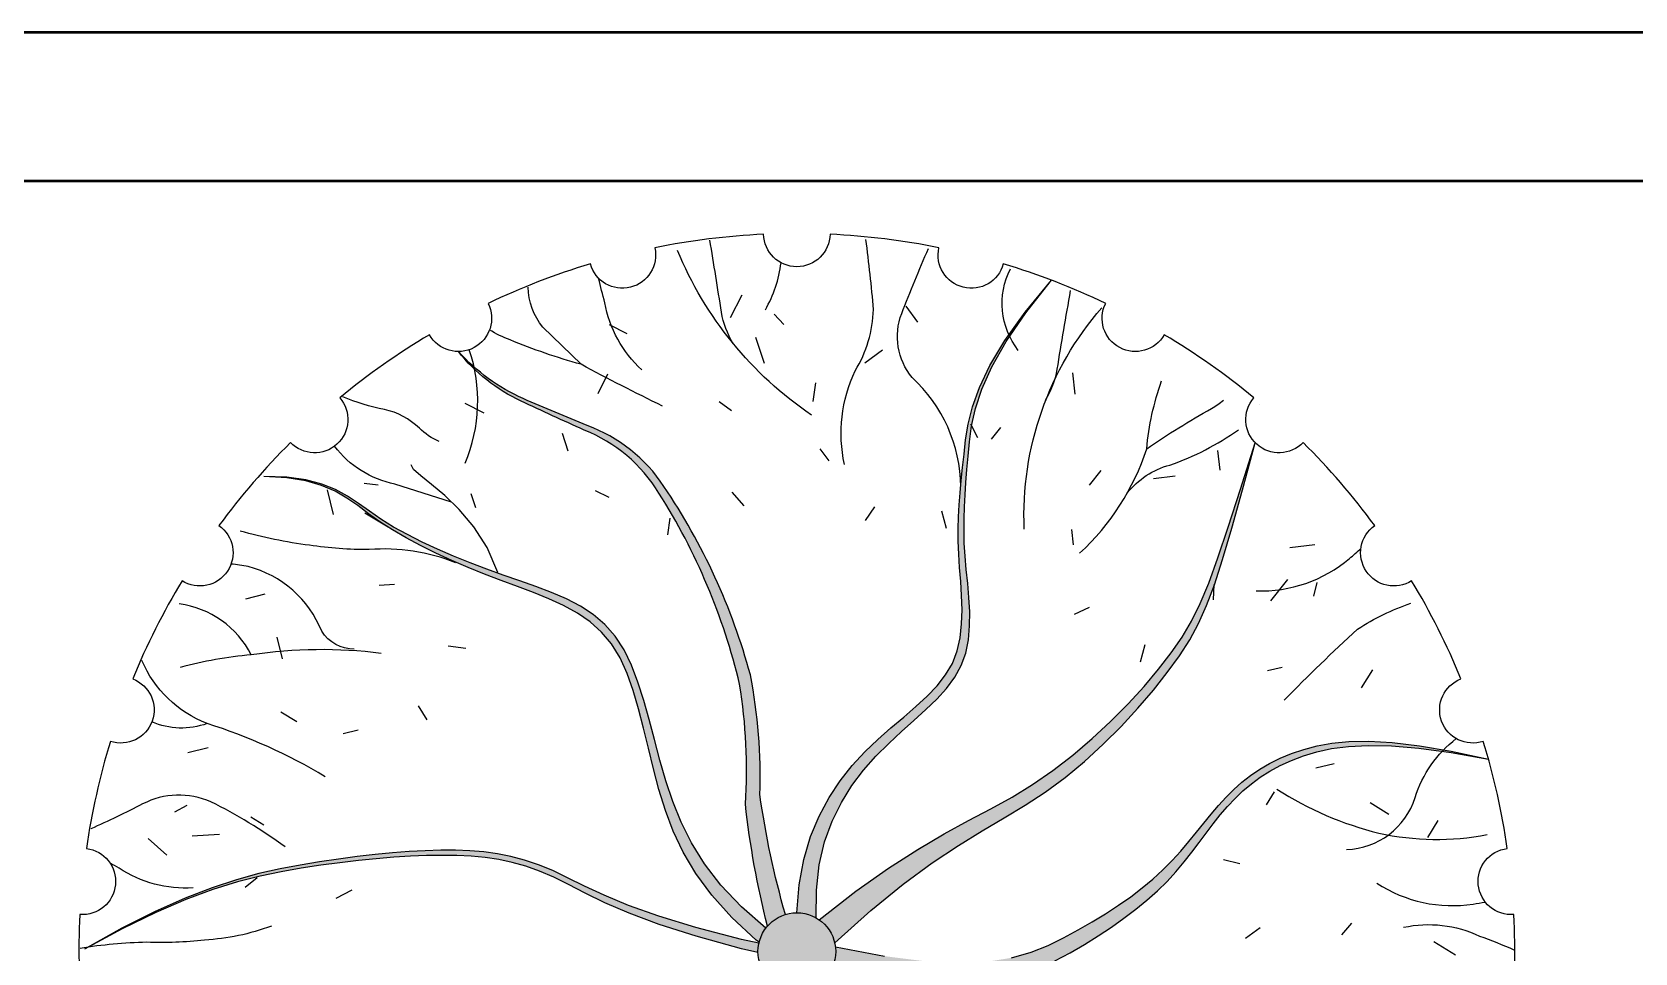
# Model space of a CAD drawing. Header units: millimetres. Extents: x 44692 to 659456, y -26273 to 96111.
# Drawn here: x 271533 to 274226, y 34957 to 36504 of the extents above; entities that cross this region are included whole.
import ezdxf

# ---------------------------------------------------------------- set-up
doc = ezdxf.new("R2010")
doc.units = ezdxf.units.MM
doc.header["$LTSCALE"] = 100
doc.layers.add('Paredes', color=7, linetype='Continuous', lineweight=50)
doc.layers.add('Tree', color=7, linetype='Continuous')

msp = doc.modelspace()

# ---------------------------------------------------------------- hatches: boundary and pattern name
at = {"layer": 'Tree', "true_color": 0x58ba48}
h = msp.add_hatch(color=85, dxfattribs=at)
h.dxf.hatch_style = 1
h.paths.add_polyline_path([(272855.2475082029, 35105.26950295296), (272864.2795667919, 35143.74504376404), (272876.8403077114, 35178.57931501931), (272892.3386624343, 35210.09318916866), (272910.1835624332, 35238.60753866212), (272929.7839391811, 35264.44323594968), (272950.5487241504, 35287.92115348129), (272971.8990935212, 35309.38294720245), (272993.305202301, 35329.25340704102), (273014.2494502047, 35347.9781064206), (273034.2142369466, 35366.00261876465), (273052.6819622415, 35383.77251749668), (273069.135025804, 35401.73337604017), (273083.055827349, 35420.33076781865), (273093.9267665911, 35440.0102662555), (273101.4085278315, 35461.08836994528), (273105.8749337185, 35483.36527816585), (273107.8780914863, 35506.51211536619), (273107.9701083697, 35530.20000599514), (273106.7030916039, 35554.10007450159), (273104.6291484234, 35577.88344533444), (273102.3003860627, 35601.22124294261), (273100.2689117566, 35623.7845917749), (273098.9780039416, 35645.35203128187), (273098.4356258613, 35666.13176092054), (273098.5409119612, 35686.43939514947), (273099.1929966862, 35706.59054842735), (273100.2910144822, 35726.90083521269), (273101.7340997942, 35747.68586996423), (273103.4213870676, 35769.26126714048), (273105.2520107477, 35791.94264120012), (273107.3839246593, 35816.11640893857), (273111.0103601443, 35842.45219649871), (273117.5833679234, 35871.69043236036), (273128.5549987177, 35904.57154500315), (273145.3773032484, 35941.83596290689), (273169.5023322363, 35984.22411455127), (273202.3821364027, 36032.47642841598), (273245.4687664686, 36087.33333298084), (273201.1190192266, 36033.49247871157), (273167.1268176446, 35986.01724783336), (273142.023297199, 35944.2011542242), (273124.3395933658, 35907.33771176203), (273112.606841621, 35874.7204343249), (273105.3561774407, 35845.64283579079), (273101.1187363013, 35819.39843003781), (273098.4256536785, 35795.28073094384), (273096.0684598263, 35772.64802122013), (273093.8802641093, 35751.11765891107), (273091.9545706696, 35730.37177089402), (273090.3848836492, 35710.09248404657), (273089.2647071901, 35689.96192524617), (273088.6875454343, 35669.66222137026), (273088.7469025245, 35648.8754992965), (273089.5362826022, 35627.28388590224), (273091.0428864839, 35604.67942299932), (273092.8287016819, 35581.2938121369), (273094.3494123821, 35557.46866979828), (273095.0607027715, 35533.54561246691), (273094.4182570359, 35509.86625662616), (273091.8777593618, 35486.77221875941), (273086.8948939356, 35464.60511535014), (273078.9253449436, 35443.70656288164), (273067.600033605, 35424.28499492693), (273053.2508292713, 35406.01611341753), (273036.3848383267, 35388.44243737431), (273017.5091671555, 35371.1064858184), (272997.1309221418, 35353.55077777074), (272975.75720967, 35335.31783225234), (272953.8951361246, 35315.95016828424), (272932.0518078895, 35294.99030488745), (272910.7318461901, 35271.99973910687), (272890.4299316142, 35246.61588008393), (272871.6382595908, 35218.49511498346), (272854.849025549, 35187.29383097064), (272840.5544249178, 35152.66841521062), (272829.2466531263, 35114.27525486842), (272821.4179056029, 35071.77073710924), (272817.5603777771, 35024.8112490981, -0.1312463325135342), (272850.1337121256, 35016.11112286343), (272850.3352004719, 35062.83182013608)])
h = msp.add_hatch(color=85, dxfattribs=at)
h.dxf.hatch_style = 1
h.paths.add_polyline_path([(272768.2213793891, 35002.30131230673, -0.140019061588322), (272798.2805671432, 35021.9014623588, -0.0340435231405072), (272755.3473297273, 35223.37358324617, 0.05762779572593946), (272739.4507484389, 35424.30215109142, 0.08307395437007058), (272594.059407777, 35741.03201303721, 0.16295893780334), (272465.2708874941, 35843.04347805513, -0.004167166116581813), (272357.6403031616, 35888.41353065566, -0.103299147914586), (272248.8277802327, 35967.49871635409, 0.116597600692826), (272354.1638413068, 35884.27656301608, 0.00416716611644378), (272460.3327421832, 35835.58417302999, -0.1629589378028835), (272585.8894295813, 35729.62031031634, -0.0830739543700715), (272721.3692983294, 35408.52584983523, -0.05762779572593858), (272731.0150522551, 35207.20036683761, 0.03441688328855973)])
h = msp.add_hatch(color=85, dxfattribs=at)
h.dxf.hatch_style = 1
edge = h.paths.add_edge_path()
edge.add_line((272942.0302558142, 35028.72572393145), (272996.327174624, 35072.94925124152))
edge.add_line((272996.327174624, 35072.94925124153), (273045.0005209302, 35108.7083231463))
edge.add_line((273045.0005209302, 35108.7083231463), (273088.9347124617, 35137.91282092488))
edge.add_line((273088.9347124617, 35137.91282092488), (273129.0141669484, 35162.47262585642))
edge.add_line((273129.0141669484, 35162.47262585642), (273166.1233021201, 35184.29761922005))
edge.add_line((273166.1233021201, 35184.29761922004), (273201.1465357055, 35205.29768229505))
edge.add_line((273201.1465357055, 35205.29768229506), (273234.9682854343, 35227.38269636037))
edge.add_line((273234.9682854343, 35227.38269636037), (273268.2620656223, 35252.04120536603))
edge.add_line((273268.2620656223, 35252.04120536603), (273300.8577769252, 35279.07640394475))
edge.add_line((273300.8577769252, 35279.07640394475), (273332.3744165843, 35307.8701494004))
edge.add_line((273332.3744165842, 35307.8701494004), (273362.430981842, 35337.80429903645))
edge.add_line((273362.430981842, 35337.80429903645), (273390.6464699396, 35368.26071015662))
edge.add_line((273390.6464699396, 35368.26071015661), (273416.6398781193, 35398.62124006451))
edge.add_line((273416.6398781193, 35398.62124006452), (273440.0302036221, 35428.26774606383))
edge.add_line((273440.0302036221, 35428.26774606382), (273460.4364436905, 35456.58208545815))
edge.add_line((273460.4364436905, 35456.58208545815), (273477.732875459, 35483.53840124037))
edge.add_line((273477.732875459, 35483.53840124037), (273492.8148956344, 35511.47997916143))
edge.add_line((273492.8148956344, 35511.47997916144), (273506.8331808175, 35543.34239066098))
edge.add_line((273506.8331808175, 35543.34239066098), (273520.9384076085, 35582.06120717922))
edge.add_line((273520.9384076086, 35582.06120717922), (273536.2812526075, 35630.57200015605))
edge.add_line((273536.2812526075, 35630.57200015605), (273554.0123924151, 35691.81034103148))
edge.add_line((273554.0123924151, 35691.81034103148), (273575.2825036312, 35768.7118012455))
edge.add_line((273575.2825036312, 35768.7118012455), (273587.6935238681, 35814.3691702639))
edge.add_line((273587.6935238681, 35814.3691702639), (273572.0759051672, 35769.64181150767))
edge.add_line((273572.0759051672, 35769.64181150767), (273548.2238900531, 35693.50158830599))
edge.add_line((273548.2238900531, 35693.50158830598), (273528.4371742557, 35632.89619588911))
edge.add_line((273528.4371742557, 35632.89619588912), (273511.4667145152, 35584.93054751347))
edge.add_line((273511.4667145152, 35584.93054751347), (273496.0634675724, 35546.70955643498))
edge.add_line((273496.0634675724, 35546.70955643497), (273480.9783901685, 35515.33813590999))
edge.add_line((273480.9783901685, 35515.33813591), (273464.9624390434, 35487.92119919474))
edge.add_line((273464.9624390434, 35487.92119919474), (273446.7665709379, 35461.56365954541))
edge.add_line((273446.7665709379, 35461.56365954541), (273425.4168559482, 35433.95376785925))
edge.add_line((273425.4168559482, 35433.95376785925), (273401.0398175924, 35405.11312559705))
edge.add_line((273401.0398175924, 35405.11312559704), (273374.037092743, 35375.64667186089))
edge.add_line((273374.037092743, 35375.6466718609), (273344.8103182731, 35346.15934575281))
edge.add_line((273344.8103182731, 35346.15934575282), (273313.7611310559, 35317.25608637464))
edge.add_line((273313.761131056, 35317.25608637463), (273281.2911679649, 35289.54183282835))
edge.add_line((273281.2911679648, 35289.54183282835), (273247.8020658722, 35263.62152421606))
edge.add_line((273247.8020658722, 35263.62152421606), (273213.6954616516, 35240.10009963946))
edge.add_line((273213.6954616516, 35240.10009963946), (273179.1732940623, 35219.18009964105))
edge.add_line((273179.1732940623, 35219.18009964105), (273143.6387094063, 35199.45447052487))
edge.add_line((273143.6387094063, 35199.45447052487), (273106.2951558731, 35179.11376003507))
edge.add_line((273106.2951558732, 35179.11376003507), (273066.3460816516, 35157.98838246394))
edge.add_line((273066.3460816515, 35157.98838246394), (273020.1273283603, 35132.21689248266))
edge.add_line((273020.1273283603, 35132.21689248266), (272972.755370879, 35100.49304843062))
edge.add_line((272972.755370879, 35100.49304843062), (272918.2713907483, 35061.9381473531))
edge.add_line((272918.2713907483, 35061.9381473531), (272855.215600513, 35012.86694415981))
edge.add_arc((272817.5603777761, 34959.48378852868), 65.32746056987862, 12.953729119572586, 54.801756644549926, ccw=False)
edge.add_line((272881.2253467708, 34974.12785993693), (272942.0302558142, 35028.72572393146))
h = msp.add_hatch(color=85, dxfattribs=at)
h.dxf.hatch_style = 1
h.paths.add_polyline_path([(272724.437433363, 35034.75628282299), (272690.0811932307, 35071.15729525599), (272662.4336573472, 35106.92850765426), (272640.423737863, 35142.21518734781), (272622.9803469288, 35177.16260166646), (272609.0323966956, 35211.91601794009), (272597.5087993135, 35246.62070349846), (272587.4329454858, 35281.32347321717), (272578.2061401268, 35315.67733215311), (272569.3241667023, 35349.23683290857), (272560.2828086797, 35381.55652808594), (272550.577849525, 35412.19097028764), (272539.7050727048, 35440.69471211602), (272527.1602616858, 35466.62230617346), (272512.4391999344, 35489.52830506241), (272495.1715327439, 35509.12624347275), (272475.5223527139, 35525.76558444506), (272453.7906142711, 35539.95477310752), (272430.2752718418, 35552.20225458829), (272405.2752798527, 35563.01647401549), (272379.08959273, 35572.90587651735), (272352.0171649003, 35582.37890722197), (272324.3569507902, 35591.94401125748), (272296.4097474715, 35602.01790608955), (272268.4837225996, 35612.65039853346), (272240.8888864749, 35623.79956774194), (272213.935249398, 35635.4234928677), (272187.9328216695, 35647.48025306349), (272163.1916135902, 35659.92792748202), (272140.0216354607, 35672.72459527609), (272118.7328975814, 35685.82833559833), (272099.3786675314, 35699.12077745375), (272080.9852420019, 35712.17774925605), (272062.3221749634, 35724.4986292711), (272042.1590203849, 35735.58279576489), (272019.2653322367, 35744.9296270032), (271992.4106644882, 35752.03850125201), (271960.3645711094, 35756.40879677728), (271921.89660607, 35757.53989184481), (271960.329676627, 35755.54921410131), (271992.2700749767, 35750.4636917997), (272018.9591299962, 35742.75631772389), (272041.6381705618, 35732.90008465775), (272061.5485255504, 35721.36798538489), (272079.9315238389, 35708.63301268928), (272098.0284943045, 35695.16815935468), (272117.0807658234, 35681.44641816487), (272138.0712798271, 35667.87008976645), (272160.9494279646, 35654.55870625637), (272185.4062144394, 35641.56110759452), (272211.1326434552, 35628.92613374066), (272237.8197192154, 35616.70262465446), (272265.1584459232, 35604.93942029585), (272292.8398277824, 35593.68536062451), (272320.5548689963, 35582.98928560031), (272347.9943655871, 35572.80828925074), (272374.8482808518, 35562.73248187418), (272400.8063699052, 35552.26022783707), (272425.5583878631, 35540.88989150569), (272448.794089841, 35528.11983724625), (272470.2032309538, 35513.44842942504), (272489.4755663173, 35496.3740324084), (272506.3008510465, 35476.3950105625), (272520.5062223265, 35453.16567843729), (272532.4683456206, 35426.96415131749), (272542.7012684615, 35398.22449467145), (272551.7190383816, 35367.38077396737), (272560.035702914, 35334.86705467371), (272568.1653095912, 35301.11740225856), (272576.6219059458, 35266.56588219042), (272585.9195395107, 35231.64655993761), (272596.6645120812, 35196.69296125603), (272609.8321425017, 35161.63645305131), (272626.4900038803, 35126.30786251719), (272647.7056693243, 35090.53801684706), (272674.546711941, 35054.15774323457), (272708.0807048379, 35016.99786887306), (272749.3752211229, 34978.88922095601), (272754.1414433091, 34975.15911485085, -0.1007067667586986), (272765.3096514983, 34998.69524996215)])
h = msp.add_hatch(color=85, dxfattribs=at)
h.dxf.hatch_style = 1
h.paths.add_polyline_path([(273099.69343683, 34910.14434938136), (273149.0713292994, 34913.62589823896), (273189.4151402593, 34921.03988735421), (273222.7541525094, 34931.46400245168), (273251.1176488475, 34943.97592925579), (273276.5349120724, 34957.65335349109), (273300.6880823084, 34971.72863098755), (273323.8707289797, 34986.05279799539), (273346.0292788362, 35000.63156087056), (273367.1101586278, 35015.47062596845), (273387.0597951034, 35030.57569964484), (273405.8246150131, 35045.95248825553), (273423.3510451067, 35061.60669815596), (273439.5855121335, 35077.54403570204), (273454.5226040102, 35093.7459293438), (273468.3495533219, 35110.09669590904), (273481.3017538201, 35126.45637432014), (273493.6145992565, 35142.68500349938), (273505.523483383, 35158.64262236911), (273517.2637999509, 35174.18926985157), (273529.0709427121, 35189.18498486909), (273541.180305419, 35203.48980634399), (273553.8111799629, 35216.98710522928), (273567.1184507987, 35229.65358060019), (273581.2409005215, 35241.48926356277), (273596.3173117264, 35252.49418522292), (273612.4864670088, 35262.66837668668), (273629.8871489633, 35272.01186906003), (273648.6581401856, 35280.52469344888), (273668.9382232701, 35288.20688095943), (273691.0177550539, 35294.98593942627), (273715.7933893393, 35300.49928360032), (273744.3133541706, 35304.31180496103), (273777.6258775913, 35305.98839498823), (273816.7791876452, 35305.09394516138), (273862.8215123766, 35301.19334696022), (273916.8010798293, 35293.85149186443), (273979.7661180486, 35282.63327135326), (273917.237854493, 35296.07428195939), (273863.5521488934, 35305.32314961391), (273817.6768395345, 35310.85183157515), (273778.579764703, 35313.1322851009), (273745.2287626844, 35312.63646744925), (273716.5916717659, 35309.83633587814), (273691.6363302334, 35305.20384764543), (273669.3305763733, 35299.21096000923), (273648.7911593167, 35292.2517846382), (273629.7304715752, 35284.40905084445), (273612.0098165054, 35275.68764235088), (273595.4904974634, 35266.09244288049), (273580.0338178061, 35255.62833615609), (273565.5010808897, 35244.30020590058), (273551.7535900709, 35232.11293583686), (273538.652648706, 35219.07140968789), (273526.0442946664, 35205.20439879861), (273513.7135038833, 35190.63622500311), (273501.4299868022, 35175.51509775737), (273488.9634538694, 35159.98922651753), (273476.0836155305, 35144.2068207396), (273462.560182231, 35128.31608987972), (273448.1628644175, 35112.46524339404), (273432.6613725354, 35096.80249073856), (273415.8726882165, 35081.45007312595), (273397.802877838, 35066.42635879471), (273378.5052789613, 35051.72374773995), (273358.03322915, 35037.33463995674), (273336.4400659656, 35023.25143544027), (273313.7791269711, 35009.46653418549), (273290.1037497289, 34995.97233618754), (273265.4672718016, 34982.76124144147), (273239.6148864127, 34969.98394645988), (273211.0592094285, 34958.42433382575), (273178.004712376, 34949.02458263941), (273138.6558667837, 34942.7268720014), (273091.2171441786, 34940.47338101202), (273033.8930160883, 34943.2062887717), (272964.8879540402, 34951.867774381), (272882.4064295621, 34967.40001694014, -0.07718661819948483), (272881.7530789568, 34947.36049608719, -0.05978409001853382), (272877.0624423802, 34932.51748710866), (272965.7182761691, 34918.66782954075), (273039.2521800528, 34911.51755505679)])
h = msp.add_hatch(color=85, dxfattribs=at)
h.dxf.hatch_style = 1
h.paths.add_polyline_path([(272753.7504052898, 34973.48252116947), (272724.6354663351, 34979.86980250334), (272648.0211298641, 34999.76388358073), (272585.5111632592, 35018.92873990095), (272534.8993614209, 35037.12707959971), (272493.9795192499, 35054.12161081252), (272460.5454316468, 35069.67504167502), (272432.3908935122, 35083.55008032284), (272407.3096997466, 35095.50943489153), (272383.4211934148, 35105.38599391894), (272360.146910238, 35113.29336755216), (272337.2339341014, 35119.41534634049), (272314.42934889, 35123.9357208333), (272291.4802384897, 35127.03828157989), (272268.1336867854, 35128.9068191296), (272244.1367776626, 35129.7251240317), (272219.2365950062, 35129.67698683555), (272193.2303133551, 35128.91583986874), (272166.1154698607, 35127.47368257176), (272137.9396923271, 35125.35215616314), (272108.7506085595, 35122.55290186165), (272078.5958463619, 35119.07756088593), (272047.5230335393, 35114.92777445455), (272015.5797978959, 35110.10518378625), (271982.8137672365, 35104.61143009976), (271949.1238162676, 35098.30569589967), (271913.8138073036, 35090.47732883484), (271876.0388495609, 35080.27321784029), (271834.9540522562, 35066.84025185096), (271789.7145246054, 35049.32531980181), (271739.4753758252, 35026.87531062766), (271683.391715132, 34998.63711326358), (271620.6186517423, 34963.75761664442), (271683.8797865349, 34997.74387263865), (271740.3580577406, 35025.18431120514), (271790.9103631503, 35046.91998234383), (271836.3936005542, 35063.79193605439), (271877.6646677426, 35076.64122233672), (271915.5804625065, 35086.30889119056), (271950.9978826363, 35093.63599261581), (271984.773825922, 35099.46357661205), (272017.6144328093, 35104.49235718197), (272049.6228143608, 35108.86170433916), (272080.7513242938, 35112.57065209965), (272110.952316326, 35115.61823447964), (272140.1781441745, 35118.00348549545), (272168.3811615571, 35119.72543916327), (272195.5137221912, 35120.7831294991), (272221.5281797937, 35121.17559051955), (272246.4265434112, 35120.87079109022), (272270.4094434005, 35119.71243947623), (272293.7271654482, 35117.51317879226), (272316.6299952407, 35114.08565215309), (272339.3682184634, 35109.24250267335), (272362.1921208026, 35102.79637346791), (272385.3519879442, 35094.5599076514), (272409.0981055748, 35084.34574833855), (272434.0072695689, 35072.03209772122), (272461.9623165567, 35057.75939429986), (272495.1725933579, 35041.73363565202), (272535.8474467915, 35024.16081935507), (272586.1962236766, 35005.24694298665), (272648.4282708324, 34985.19800412425), (272724.7529350782, 34964.22000034535), (272752.2552274627, 34957.77661343994, -0.00653398180445521), (272752.2329172083, 34959.48378852935, -0.05404261010669364)])
h = msp.add_hatch(color=85, dxfattribs=at)
h.dxf.hatch_style = 1
h.paths.add_polyline_path([(272882.8878383459, 34959.48378852935, 1), (272752.2329172084, 34959.48378852935, 1)])

# ---------------------------------------------------------------- linework, layer by layer
at = {"layer": 'Paredes'}
for p, q in [((246357.4965816539, 36504.17299816339), (280365.567759114, 36504.17299816338)), ((246357.4965816539, 36254.17299816338), (280115.5677591141, 36254.17299816338))]:
    msp.add_line(p, q, dxfattribs=at)
at = {"layer": 'Tree', "color": 85, "true_color": 0x58ba48}
for points in [[(274017.672953152, 34837.50022218054, 0.03825928851596309), (274022.2467049821, 35021.7817586204, -0.9771344084700386), (274011.3394579288, 35132.80918142963, 0.03825928851592809), (273970.9918916132, 35312.67768275985, -0.9771344084695898), (273933.429684902, 35417.72594443478, 0.03825928851597), (273850.5799487262, 35582.39690451595, -0.9771344084715986), (273788.6149268173, 35675.16755027077, 0.03825928851591356), (273668.2305024801, 35814.76767296178, -0.9771344084690083), (273585.5779471172, 35889.69838592994, 0.03825928851596242), (273434.8768108274, 35995.85756546418, -0.9771344084701019), (273336.4923811958, 36048.45567056308, 0.03825928851593607), (273164.5102302412, 36114.80884404715, -0.9771344084683785), (273056.2928329174, 36141.92067855552, 0.03825928851596548), (272873.3413258104, 36164.48946066061, -0.9771344084684057), (272761.7794297439, 36164.48946066061, 0.03825928851596554), (272578.8279226369, 36141.92067855552, -0.9771344084683784), (272470.6105253131, 36114.80884404715, 0.03825928851593613), (272298.6283743585, 36048.45567056303, -0.9771344084701021), (272200.2439447269, 35995.85756546418, 0.03825928851596242), (272049.5428084371, 35889.69838592989, -0.9771344084690086), (271966.8902530742, 35814.76767296178, 0.03825928851591339), (271846.505828737, 35675.16755027077, -0.9771344084715986), (271784.5408068281, 35582.39690451595, 0.0382592885159701), (271701.6910706523, 35417.72594443478, -0.9771344084695898), (271664.1288639411, 35312.67768275985, 0.03825928851592784), (271623.7812976254, 35132.80918142963, -0.9771344084700386), (271612.8740505721, 35021.7817586204, 0.03825928851596275), (271617.4478024023, 34837.50022218054, -0.9771344084685398)], [(272710.4170966377, 35981.2257595069, -0.09487929127110588), (272690.9021465168, 36033.4693180247, 0.003678638740105336), (272671.3389572716, 36154.82929492665, 0.003678638740105336)], [(272897.5423083266, 35777.93723535647, -0.1656082416823925), (272915.7618068865, 35935.16036638274, 0.1267687712103273), (272946.4096801948, 36038.03860125292, 0.01089032379352584), (272933.6108897073, 36155.70143896568, 4.429047566632221)], [(272842.2372745509, 35860.7384585462, -0.1463330391408331), (272616.8615587322, 36137.41284734496, 4.068216872405228)], [(273092.9174173894, 35740.74471490252, 0.2068628766429105), (273011.1724670358, 35923.99997505776, -0.2712908266863383), (272993.6864058205, 36031.33370760763, -0.01089032379352584), (273038.696873115, 36140.79790381136, -4.429047566632221)], [(272764.6245103824, 36037.66936201174, 0.09999788612896528), (272791.0399742068, 36116.68965121604, 0.09999788612896528)], [(273189.6818958535, 35969.53490902356, -0.2905987291418106), (273176.3783253627, 36106.50334741123, 1.347049373891924)], [(272455.0410032188, 35946.11523522045), (272390.9211072643, 36008.3765736581, -0.1699887891293115), (272365.8986292912, 36075.83196380155, -0.1699887891293115)], [(273235.1621796195, 35885.6740713808, 0.09487929127114816), (273255.1024862372, 35937.75676386904, -0.004008080272301563), (273277.5821153907, 36069.79184619721, -1.160659045506973)], [(273199.6677772756, 35668.96179384351, -0.1923514784661121), (273329.9881905114, 36041.09309447143, -4.068216872405228)], [(272591.9491764818, 35876.02332209473, -0.01206623508506849), (272455.0410032188, 35946.11523522045, -0.03141018361026883), (272335.643571793, 35987.1008407797, -0.05418321190635641), (272301.1854367292, 36004.01104371716, -0.05418321190635641)], [(272798.2805671432, 35021.9014623588, -0.0340435231405093), (272755.3473297273, 35223.37358324617, 0.0576277957259388), (272739.4507484389, 35424.30215109142, 0.0830739543700708), (272594.059407777, 35741.03201303721, 0.162958937802869), (272465.2708874945, 35843.04347805497, -0.004167166116601735), (272357.6403031616, 35888.41353065571, -0.1032991479145188), (272248.8277802327, 35967.49871635409)], [(272768.2213793891, 35002.30131230678, -0.03441688328855501), (272731.0150522551, 35207.20036683761, 0.0576277957259388), (272721.3692983294, 35408.52584983523, 0.0830739543700708), (272585.8894295813, 35729.62031031634, 0.162958937802869), (272460.3327421832, 35835.58417302999, -0.004167166116601735), (272354.1638413029, 35884.27656301796, -0.1165976006889923), (272248.8277802327, 35967.49871635409)], [(272259.9930184167, 35779.81112051231, 0.1845520339931323), (272267.1693276329, 35970.59955094621, 0.1845520339931323)], [(273292.7495165648, 35628.83736810055, 0.1288831315049849), (273405.4153904258, 35804.23210012625, -0.06438621702978775), (273430.5219443112, 35918.11980083456, -0.06438621702978775)], [(272216.4970842098, 35816.37343762201, -0.08936314730732264), (272183.2366933961, 35838.81836147302, 0.1423412172876668), (272124.4517539252, 35870.10555131111, -0.04408808452593267), (272054.6651147386, 35891.26831357378, -0.04408808452593267)], [(273405.4153904258, 35804.23210012625, -0.02297404838671332), (273514.452271873, 35871.94757347849, 0.05328572629480382), (273534.2494038217, 35885.96980384359, 0.05328572629480382)], [(273595.4463460058, 35878.3967594342, -0.0001704442671350951), (273595.5827935589, 35878.67512009201)], [(273372.7128171852, 35729.75133420475, -0.1603400140284482), (273444.3210942599, 35776.89576265945, 0.07149342213332861), (273559.3731187685, 35836.05570733449, 0.07149342213332861)], [(272237.4332996352, 35714.75687723551), (272142.3474082857, 35744.98777245179, -0.1833867004047375), (272040.7164402102, 35808.54706130351)], [(272244.3503120153, 35612.54359255615, 0.1177708694785273), (272098.9088720879, 35634.76163003011, -0.03605382607637624), (271998.7353952199, 35642.03315298379, -0.03698803583189561), (271882.2005436376, 35665.99982068964)], [(273589.4803342631, 35565.43533763328, 0.1857569465264257), (273746.0262477247, 35619.94760287603, 0.0163139634645396), (273765.3569606715, 35636.81976676128, 0.0163139634645396)], [(272073.8385494555, 35467.52760102446, -0.2515943069704767), (272019.1975783256, 35497.54375728043, 0.2399273849801263), (271895.7172703167, 35606.16377182799, 0.008181159492485499), (271866.9429625012, 35610.58605538049, 0.008181159492485499)], [(271900.8177797269, 35457.95652713642, 0.2449098037590338), (271779.882095586, 35543.64180334148, -1.347049373891924)], [(273636.4883564208, 35382.0007138591, -0.01464096932890334), (273759.8523899862, 35501.12293142307, -0.06348546426857189), (273849.2151304409, 35544.81996002342)], [(272025.1696646572, 35253.28539086069, 0.05857015781231719), (271826.5616183417, 35342.66851460738, -0.2009569569063995), (271717.0476700548, 35448.46575508935, 0.07530544526219696)], [(272119.3507886467, 35460.431859476, 0.06870406845379579), (271900.8177797269, 35457.95652713642, 0.0430098045770262), (271781.628228568, 35437.00500540894, -0.08888617599059573)], [(271826.5616183417, 35342.66851460738, -0.1934543971859791), (271733.6989026276, 35345.41834047282, 0.009271054038152185)], [(273741.1272063591, 35130.78338355077, 0.3157652157817117), (273856.4394140484, 35218.3483358223, -0.1545558803926223), (273925.6503831049, 35317.24512817141, -0.1545558803926223)], [(273624.1145790654, 35232.38594289459, 0.08246095775845541), (273795.4550516264, 35158.55451029177, 0.1011795427720667), (273977.5973635528, 35155.97256050678, 0.1011795427720667)], [(271957.8584997776, 35135.4724088963, 0.04182949228826992), (271832.8926837852, 35211.14666652375, 0.2264972251209593), (271718.3398235865, 35207.5663315245, -0.01443465669711541), (271631.0831217993, 35165.64708430771, -0.01443465669711541)], [(271802.9772607078, 35066.73395666631, -0.1639919496343657), (271678.613981594, 35099.79949159054, -0.003702940827050839), (271663.6558271014, 35108.08866835976, -0.003702940827050839)], [(273792.141499582, 35074.50263961853, 0.1857569465265018), (273954.1623063947, 35039.46739674565, 0.01299719780452272), (273974.3353222654, 35042.78321471978, 0.01299719780452272)], [(271934.6361629769, 35002.44930688429, -0.07729798047233992), (271822.3264191991, 34979.02299789543, -0.03971891198606818), (271725.1653325357, 34975.18528582041, 0.03491285248905845), (271613.3171634152, 34964.9485979747, 0.03491285248905845)], [(273836.9753222611, 35000.40653238748, -0.1639919496343534), (273964.8177078803, 34985.71370315601, -0.01343461111404141), (274022.4262191268, 34962.70064630831, -4.215233977945694)]]:
    msp.add_lwpolyline(points, format="xyb", dxfattribs=at)
at = {"layer": 'Tree', "color": 85, "true_color": 0x58ba48, "elevation": 0.01603291549731447}
msp.add_lwpolyline([(272557.0858405596, 35936.83842831556, -0.1639919496342749), (272494.9039194505, 36049.50148117176, -0.009175025580325971), (272484.5357089183, 36090.58355036148, -0.009175025580325971)], format="xyb", dxfattribs=at)
at = {"layer": 'Tree', "color": 85, "true_color": 0x58ba48}
for points in [[(272817.5603777771, 35024.8112490981), (272821.4179056029, 35071.77073710924), (272829.2466531263, 35114.27525486842), (272840.5544249178, 35152.66841521062), (272854.849025549, 35187.29383097064), (272871.6382595908, 35218.49511498346), (272890.4299316142, 35246.61588008393), (272910.7318461901, 35271.99973910687), (272932.0518078895, 35294.99030488745), (272953.8951361246, 35315.95016828424), (272975.75720967, 35335.31783225234), (272997.1309221418, 35353.55077777074), (273017.5091671555, 35371.1064858184), (273036.3848383267, 35388.44243737431), (273053.2508292713, 35406.01611341753), (273067.600033605, 35424.28499492693), (273078.9253449436, 35443.70656288164), (273086.8948939356, 35464.60511535014), (273091.8777593618, 35486.77221875941), (273094.4182570359, 35509.86625662616), (273095.0607027715, 35533.54561246691), (273094.3494123821, 35557.46866979828), (273092.8287016819, 35581.2938121369), (273091.0428864839, 35604.67942299932), (273089.5362826022, 35627.28388590224), (273088.7469025245, 35648.8754992965), (273088.6875454343, 35669.66222137026), (273089.2647071901, 35689.96192524617), (273090.3848836492, 35710.09248404657), (273091.9545706696, 35730.37177089402), (273093.8802641093, 35751.11765891107), (273096.0684598263, 35772.64802122013), (273098.4256536785, 35795.28073094384), (273101.1187363013, 35819.39843003781), (273105.3561774407, 35845.64283579079), (273112.606841621, 35874.7204343249), (273124.3395933658, 35907.33771176203), (273142.023297199, 35944.2011542242), (273167.1268176446, 35986.01724783336), (273201.1190192266, 36033.49247871157), (273245.4687664686, 36087.33333298084)], [(272850.1337121256, 35016.11112286343), (272850.3352004719, 35062.83182013608), (272855.2475082029, 35105.26950295296), (272864.2795667919, 35143.74504376404), (272876.8403077114, 35178.57931501931), (272892.3386624343, 35210.09318916866), (272910.1835624332, 35238.60753866212), (272929.7839391811, 35264.44323594968), (272950.5487241504, 35287.92115348129), (272971.8990935212, 35309.38294720245), (272993.305202301, 35329.25340704102), (273014.2494502047, 35347.9781064206), (273034.2142369466, 35366.00261876465), (273052.6819622415, 35383.77251749668), (273069.135025804, 35401.73337604017), (273083.055827349, 35420.33076781865), (273093.9267665911, 35440.0102662555), (273101.4085278315, 35461.08836994528), (273105.8749337185, 35483.36527816585), (273107.8780914863, 35506.51211536619), (273107.9701083697, 35530.20000599514), (273106.7030916039, 35554.10007450159), (273104.6291484234, 35577.88344533444), (273102.3003860627, 35601.22124294261), (273100.2689117566, 35623.7845917749), (273098.9780039416, 35645.35203128187), (273098.4356258613, 35666.13176092054), (273098.5409119612, 35686.43939514947), (273099.1929966862, 35706.59054842735), (273100.2910144822, 35726.90083521269), (273101.7340997942, 35747.68586996423), (273103.4213870676, 35769.26126714048), (273105.2520107477, 35791.94264120012), (273107.3839246593, 35816.11640893857), (273111.0103601443, 35842.45219649871), (273117.5833679234, 35871.69043236036), (273128.5549987177, 35904.57154500315), (273145.3773032484, 35941.83596290689), (273169.5023322363, 35984.22411455127), (273202.3821364027, 36032.47642841598), (273245.4687664686, 36087.33333298084)], [(272724.9409257058, 36062.293216014), (272705.6962307798, 36024.32177314247)], [(273000.4508743286, 36043.54856904471), (273020.4986012436, 36016.83339503267)], [(272502.346048434, 36012.70993170072), (272532.1388914989, 35997.61031650522)], [(272779.6694508471, 36030.14181919648), (272795.7077281149, 36012.77037069372)], [(272748.0120887199, 35991.80351614711), (272762.3771614223, 35947.91367571147)], [(272961.2078739856, 35970.0851547673), (272931.6234234067, 35947.88425179444)], [(272499.6242643379, 35929.46644424036), (272482.9029126707, 35896.47377524721)], [(273280.8717499634, 35931.53551278853), (273284.8719451824, 35896.1246938718)], [(272848.7651128941, 35915.06878768958), (272844.3175124282, 35883.87503438121)], [(272259.8333887869, 35880.61493444961), (272291.6200472306, 35864.50481331054)], [(272687.0479045174, 35883.64722545107), (272707.9163538965, 35868.40534734956)], [(272423.0892980188, 35830.40800644278), (272432.8905917022, 35800.46195432407)], [(273109.0642805846, 35846.12748160301), (273121.0442222193, 35823.23014494625)], [(273159.7211093166, 35840.19369382908), (273144.0213595313, 35820.49516550107)], [(272855.215600513, 35012.86694415981), (272916.6378264853, 35060.77966985393), (272971.5015012276, 35099.68743378932), (273020.7127227363, 35131.30577666539), (273065.1775890079, 35157.35023918165), (273105.8021980387, 35179.53636203771), (273143.4926478253, 35199.57968593301), (273179.155036364, 35219.19575156703), (273213.6954616518, 35240.10009963946), (273247.8020658725, 35263.62152421596), (273281.2911679648, 35289.54183282835), (273313.7611310564, 35317.25608637458), (273344.8103182733, 35346.15934575271), (273374.0370927432, 35375.64667186085), (273401.0398175926, 35405.11312559699), (273425.4168559486, 35433.95376785909), (273446.7665709382, 35461.56365954546), (273464.9359766626, 35487.82385001127), (273480.7666911219, 35514.55934244177), (273495.34898329, 35544.08112847937), (273509.7731221419, 35578.70019976676), (273525.1293766511, 35620.72754794635), (273542.5080157925, 35672.47416466076), (273562.99930854, 35736.25104155245), (273587.6935238681, 35814.3691702639)], [(272856.1128281129, 35804.30717793549), (272871.5607286065, 35783.72163466847)], [(272881.2253467708, 34974.12785993693), (272942.030255814, 35028.72572393145), (272996.3271746238, 35072.94925124153), (273045.00052093, 35108.7083231463), (273088.9347124614, 35137.91282092488), (273129.0141669482, 35162.47262585642), (273166.1233021198, 35184.2976192201), (273201.1465357053, 35205.297682295), (273234.9682854345, 35227.38269636042), (273268.2620656223, 35252.04120536603), (273300.857776925, 35279.0764039448), (273332.3744165842, 35307.8701494004), (273362.430981842, 35337.8042990365), (273390.6464699398, 35368.26071015661), (273416.6398781193, 35398.62124006457), (273440.0302036223, 35428.26774606382), (273460.4364436907, 35456.58208545805), (273477.7064130782, 35483.44105205684), (273492.6031965878, 35510.70118569304), (273506.118696535, 35540.71396270533), (273519.244815235, 35575.83085943241), (273532.9734550029, 35618.40335221313), (273548.2965181542, 35670.7829173861), (273566.2059070042, 35735.32103129013), (273587.6935238679, 35814.36917026385)], [(273524.4725042834, 35801.45803248292), (273528.2217876058, 35768.26835409455)], [(272315.3153789975, 35596.4713591287), (272296.9899411532, 35638.20282220392), (272274.6894240725, 35673.23677975693), (272250.4109704147, 35702.19043071543), (272226.1517228395, 35725.68097400706), (272203.9088240058, 35744.32560855954), (272185.6794165733, 35758.7415333005), (272173.4606432011, 35769.54594715769), (272169.2496465489, 35777.35604905874)], [(273328.6024155952, 35767.53852782404), (273308.9638473547, 35742.89795086583)], [(272765.3096514983, 34998.69524996215), (272724.437433363, 35034.75628282299), (272690.0811932307, 35071.15729525599), (272662.4336573472, 35106.92850765426), (272640.423737863, 35142.21518734781), (272622.9803469288, 35177.16260166646), (272609.0323966956, 35211.91601794009), (272597.5087993135, 35246.62070349846), (272587.4329454858, 35281.32347321717), (272578.2061401268, 35315.67733215311), (272569.3241667023, 35349.23683290857), (272560.2828086797, 35381.55652808594), (272550.577849525, 35412.19097028764), (272539.7050727048, 35440.69471211602), (272527.1602616858, 35466.62230617346), (272512.4391999344, 35489.52830506241), (272495.1715327439, 35509.12624347275), (272475.5223527139, 35525.76558444506), (272453.7906142711, 35539.95477310752), (272430.2752718418, 35552.20225458829), (272405.2752798527, 35563.01647401549), (272379.08959273, 35572.90587651735), (272352.0171649003, 35582.37890722197), (272324.3569507902, 35591.94401125748), (272296.4097474715, 35602.01790608955), (272268.4837225996, 35612.65039853346), (272240.8888864749, 35623.79956774194), (272213.935249398, 35635.4234928677), (272187.9328216695, 35647.48025306349), (272163.1916135902, 35659.92792748202), (272140.0216354607, 35672.72459527609), (272118.7328975814, 35685.82833559833), (272099.3786675314, 35699.12077745375), (272080.9852420019, 35712.17774925605), (272062.3221749634, 35724.4986292711), (272042.1590203849, 35735.58279576489), (272019.2653322367, 35744.9296270032), (271992.4106644882, 35752.03850125201), (271960.3645711094, 35756.40879677728), (271921.89660607, 35757.53989184481)], [(272754.1414433091, 34975.1591148508), (272749.3752211229, 34978.88922095601), (272708.0807048379, 35016.99786887306), (272674.546711941, 35054.15774323457), (272647.7056693243, 35090.53801684706), (272626.4900038803, 35126.30786251719), (272609.8321425017, 35161.63645305131), (272596.6645120812, 35196.69296125603), (272585.9195395107, 35231.64655993761), (272576.6219059458, 35266.56588219042), (272568.1653095912, 35301.11740225856), (272560.035702914, 35334.86705467371), (272551.7190383816, 35367.38077396737), (272542.7012684615, 35398.22449467145), (272532.4683456206, 35426.96415131749), (272520.5062223265, 35453.16567843729), (272506.3008510465, 35476.3950105625), (272489.4755663173, 35496.3740324084), (272470.2032309538, 35513.44842942504), (272448.794089841, 35528.11983724625), (272425.5583878631, 35540.88989150569), (272400.8063699052, 35552.26022783707), (272374.8482808518, 35562.73248187418), (272347.9943655871, 35572.80828925074), (272320.5548689963, 35582.98928560031), (272292.8398277824, 35593.68536062451), (272265.1584459232, 35604.93942029585), (272237.8197192154, 35616.70262465446), (272211.1326434552, 35628.92613374066), (272185.4062144394, 35641.56110759452), (272160.9494279646, 35654.55870625637), (272138.0712798271, 35667.87008976645), (272117.0807658234, 35681.44641816487), (272098.0284943045, 35695.16815935468), (272079.9315238389, 35708.63301268928), (272061.5485255504, 35721.36798538489), (272041.6381705618, 35732.90008465775), (272018.9591299962, 35742.75631772389), (271992.2700749767, 35750.4636917997), (271960.329676627, 35755.54921410131), (271921.89660607, 35757.53989184481)], [(272090.6161630723, 35746.43769422045), (272114.1033751246, 35743.72763318718)], [(273453.4192883938, 35758.0031498465), (273416.6649554599, 35753.85118410909)], [(272028.1593385795, 35735.12094310886), (272038.3326719622, 35693.78461472296)], [(272269.605141956, 35729.20384350829), (272277.440634672, 35705.26393508096)], [(272478.6472719199, 35734.30683761396), (272501.6043321916, 35722.67173533913)], [(272708.2471206145, 35731.20215882367), (272728.2142892367, 35708.6111348839)], [(272091.6187180148, 35696.72845019933), (272131.1311864014, 35672.82367558812)], [(272604.2620182694, 35687.45927552156), (272600.1556451768, 35659.84456225697)], [(272948.074037006, 35706.75260534493), (272932.1823876077, 35683.79851708024)], [(273060.6838697901, 35700.01710909812), (273068.6063607333, 35670.92628025671)], [(273278.8209138829, 35668.32197073028), (273281.7099474345, 35642.74745790203)], [(273688.1850162287, 35642.69659225338), (273645.8842537907, 35637.91807221818)], [(273641.9579951975, 35584.69539505243), (273613.1751151358, 35548.58141960613)], [(273691.3841124267, 35579.30345725457), (273685.6790886459, 35556.35904040732)], [(271891.7457799287, 35552.36886381218), (271924.1787519559, 35560.35098147742)], [(272115.9349369478, 35574.97814642389), (272141.6951160709, 35577.03245874028)], [(273518.0926767928, 35576.22203272636), (273516.8205355791, 35550.41140150017)], [(273308.680760154, 35537.62327848338), (273283.3501776145, 35525.884612594)], [(271943.9688261783, 35487.48712713963), (271952.8082432633, 35451.57077272463)], [(272231.4215874912, 35473.234652045), (272261.2911807379, 35469.12982748088)], [(273402.3556417087, 35474.76345096947), (273394.4474629621, 35445.66872817743)], [(273633.0871622201, 35436.60009233435), (273608.5437891931, 35430.93114163144)], [(273784.7663491043, 35432.82784020966), (273765.8852400026, 35402.60481294198)], [(272181.1171449487, 35372.26037606432), (272196.0127754349, 35348.64777601529)], [(271950.547784836, 35362.47955748354), (271977.5071546105, 35346.1693221469)], [(272055.3376315422, 35325.85700785085), (272080.3290595839, 35332.007678196)], [(273178.004712376, 34949.02458263941), (273211.0592094285, 34958.42433382575), (273239.6148864127, 34969.98394645988), (273265.4672718016, 34982.76124144147), (273290.1037497289, 34995.97233618754), (273313.7791269711, 35009.46653418549), (273336.4400659656, 35023.25143544027), (273358.03322915, 35037.33463995674), (273378.5052789613, 35051.72374773995), (273397.802877838, 35066.42635879471), (273415.8726882165, 35081.45007312595), (273432.6613725354, 35096.80249073856), (273448.1628644175, 35112.46524339404), (273462.560182231, 35128.31608987972), (273476.0836155305, 35144.2068207396), (273488.9634538694, 35159.98922651753), (273501.4299868022, 35175.51509775737), (273513.7135038833, 35190.63622500311), (273526.0442946664, 35205.20439879861), (273538.652648706, 35219.07140968789), (273551.7535900709, 35232.11293583686), (273565.5010808897, 35244.30020590058), (273580.0338178061, 35255.62833615609), (273595.4904974634, 35266.09244288049), (273612.0098165054, 35275.68764235088), (273629.7304715752, 35284.40905084445), (273648.7911593167, 35292.2517846382), (273669.3305763733, 35299.21096000923), (273691.6363302334, 35305.20384764543), (273716.5916717659, 35309.83633587814), (273745.2287626844, 35312.63646744925), (273778.579764703, 35313.1322851009), (273817.6768395345, 35310.85183157515), (273863.5521488934, 35305.32314961391), (273917.237854493, 35296.07428195939), (273979.7661180472, 35282.63327135362)], [(271794.0417897384, 35294.0756027913), (271828.645261515, 35302.5919047543)], [(273251.1176488475, 34943.97592925579), (273276.5349120724, 34957.65335349109), (273300.6880823084, 34971.72863098755), (273323.8707289797, 34986.05279799539), (273346.0292788362, 35000.63156087056), (273367.1101586278, 35015.47062596845), (273387.0597951034, 35030.57569964484), (273405.8246150131, 35045.95248825553), (273423.3510451067, 35061.60669815596), (273439.5855121335, 35077.54403570204), (273454.5226040102, 35093.7459293438), (273468.3495533219, 35110.09669590904), (273481.3017538201, 35126.45637432014), (273493.6145992565, 35142.68500349938), (273505.523483383, 35158.64262236911), (273517.2637999509, 35174.18926985157), (273529.0709427121, 35189.18498486909), (273541.180305419, 35203.48980634399), (273553.8111799629, 35216.98710522928), (273567.1184507987, 35229.65358060019), (273581.2409005215, 35241.48926356277), (273596.3173117264, 35252.49418522292), (273612.4864670088, 35262.66837668668), (273629.8871489633, 35272.01186906003), (273648.6581401856, 35280.52469344888), (273668.9382232701, 35288.20688095943), (273691.0177550539, 35294.98593942627), (273715.7933893393, 35300.49928360032), (273744.3133541706, 35304.31180496103), (273777.6258775913, 35305.98839498823), (273816.7791876452, 35305.09394516138), (273862.8215123766, 35301.19334696022), (273916.8010798293, 35293.85149186443), (273979.7661180469, 35282.63327135357)], [(273720.1979836606, 35274.70082258473), (273689.4970672362, 35267.60962197636)], [(271772.3236168732, 35194.48262829376), (271793.1958903642, 35205.58856184839)], [(273619.5243801352, 35227.9359996143), (273605.8880062329, 35206.10822996025)], [(273812.0350873558, 35189.63542683993), (273780.6653749223, 35209.232899909)], [(271900.1910021809, 35185.66365548893), (271921.743253579, 35172.62468999047)], [(273894.7040156456, 35179.49961860105), (273877.0072224655, 35151.17232808317)], [(271727.3384575732, 35149.70250743414), (271759.1845552901, 35121.45335139803)], [(271801.3751990159, 35154.13390300339), (271847.4735761464, 35156.8930755463)], [(272753.7504052898, 34973.48252116947), (272724.6354663351, 34979.86980250334), (272648.0211298641, 34999.76388358073), (272585.5111632592, 35018.92873990095), (272534.8993614209, 35037.12707959971), (272493.9795192499, 35054.12161081252), (272460.5454316468, 35069.67504167502), (272432.3908935122, 35083.55008032284), (272407.3096997466, 35095.50943489153), (272383.4211934148, 35105.38599391894), (272360.146910238, 35113.29336755216), (272337.2339341014, 35119.41534634049), (272314.42934889, 35123.9357208333), (272291.4802384897, 35127.03828157989), (272268.1336867854, 35128.9068191296), (272244.1367776626, 35129.7251240317), (272219.2365950062, 35129.67698683555), (272193.2303133551, 35128.91583986874), (272166.1154698607, 35127.47368257176), (272137.9396923271, 35125.35215616314), (272108.7506085595, 35122.55290186165), (272078.5958463619, 35119.07756088593), (272047.5230335393, 35114.92777445455), (272015.5797978959, 35110.10518378625), (271982.8137672365, 35104.61143009976), (271949.1238162676, 35098.30569589967), (271913.8138073036, 35090.47732883484), (271876.0388495609, 35080.27321784029), (271834.9540522562, 35066.84025185096), (271789.7145246054, 35049.32531980181), (271739.4753758252, 35026.87531062766), (271683.391715132, 34998.63711326358), (271620.6186517423, 34963.75761664442)], [(272752.2552274627, 34957.77661343994), (272724.7529350782, 34964.22000034535), (272648.4282708324, 34985.19800412425), (272586.1962236766, 35005.24694298665), (272535.8474467915, 35024.16081935507), (272495.1725933579, 35041.73363565202), (272461.9623165567, 35057.75939429986), (272434.0072695689, 35072.03209772122), (272409.0981055748, 35084.34574833855), (272385.3519879442, 35094.5599076514), (272362.1921208026, 35102.79637346791), (272339.3682184634, 35109.24250267335), (272316.6299952407, 35114.08565215309), (272293.7271654482, 35117.51317879226), (272270.4094434005, 35119.71243947623), (272246.4265434112, 35120.87079109022), (272221.5281797937, 35121.17559051955), (272195.5137221912, 35120.7831294991), (272168.3811615571, 35119.72543916327), (272140.1781441745, 35118.00348549545), (272110.952316326, 35115.61823447964), (272080.7513242938, 35112.57065209965), (272049.6228143608, 35108.86170433916), (272017.6144328093, 35104.49235718197), (271984.773825922, 35099.46357661205), (271950.9978826363, 35093.63599261581), (271915.5804625065, 35086.30889119056), (271877.6646677426, 35076.64122233672), (271836.3936005542, 35063.79193605439), (271790.9103631503, 35046.91998234383), (271740.3580577406, 35025.18431120514), (271683.8797865349, 34997.74387263865), (271620.6186517423, 34963.75761664442)], [(273561.6593807294, 35107.00047787568), (273534.5210002243, 35113.55356815511)], [(271890.5243255972, 35067.72297659708), (271910.5622370149, 35084.04134457785)], [(272043.3596610861, 35049.54977302245), (272070.27755785, 35063.1317102643)], [(273595.9530009267, 34999.52820720517), (273571.6710556039, 34981.65562158418)], [(273749.6813106927, 35007.04564551471), (273732.6388296848, 34987.61986705789)], [(272882.4064295621, 34967.40001694014), (272964.8879540402, 34951.867774381)], [(273924.2354025363, 34953.36939359922), (273888.1318292296, 34975.9242323495)]]:
    msp.add_lwpolyline(points, dxfattribs=at)
msp.add_circle((272817.5603777771, 34959.48378852935), 65.32746056874886, dxfattribs=at)

doc.saveas('drawing.dxf')
